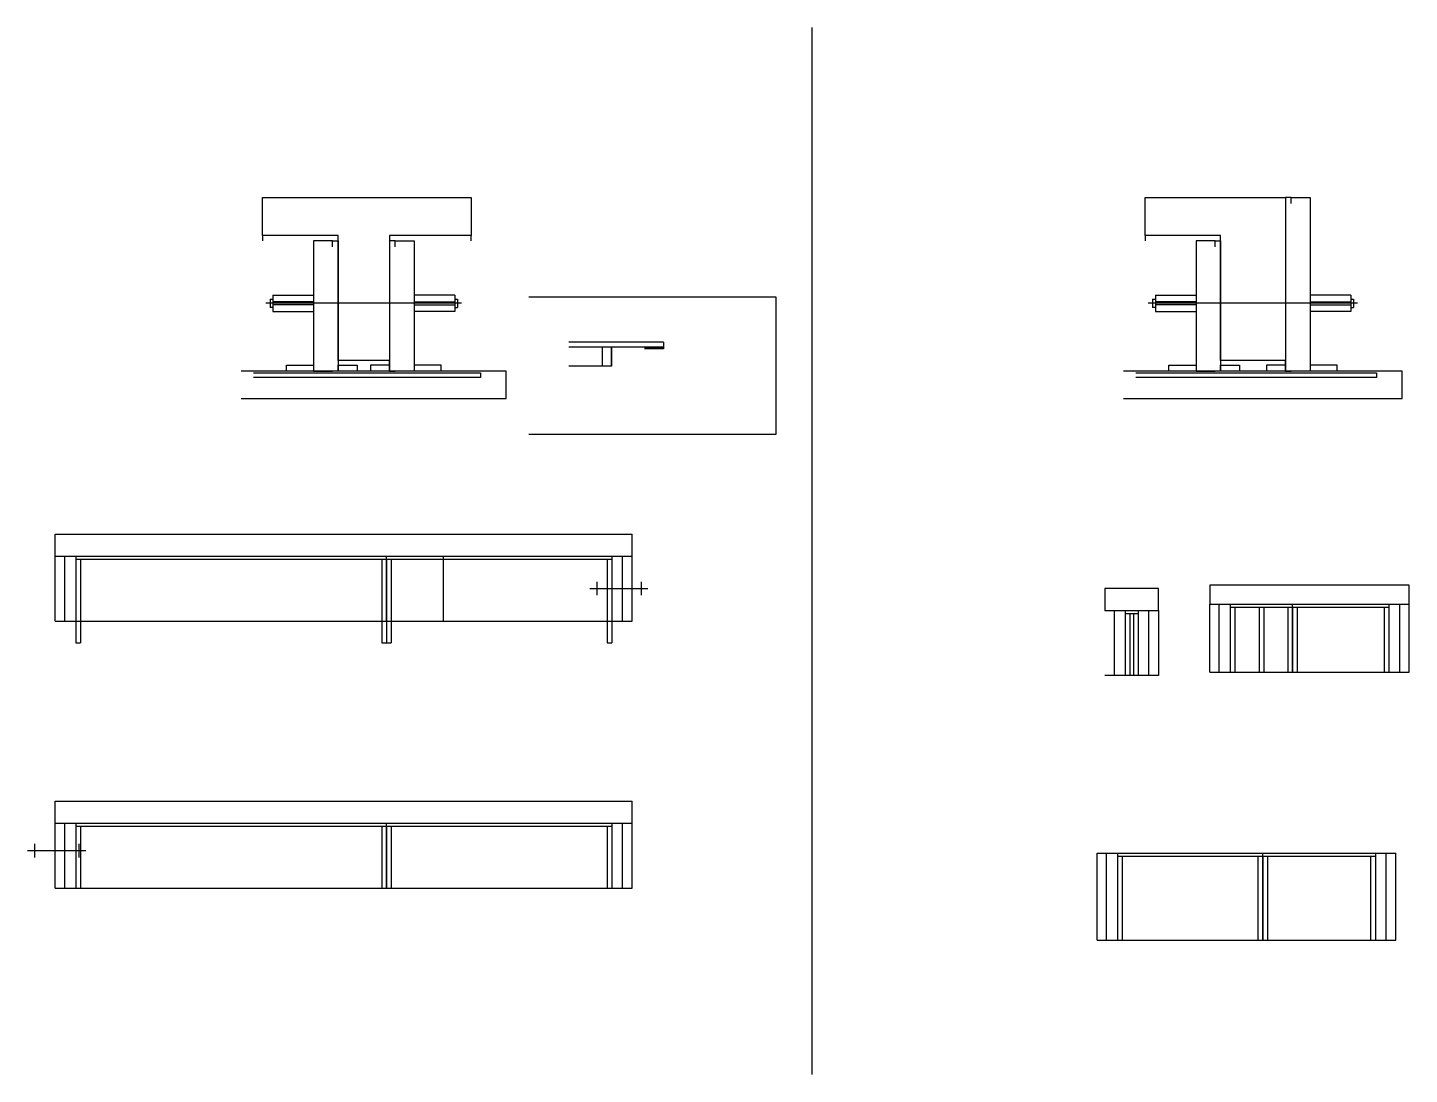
# Model space of a CAD drawing. Header units: metres. Extents: x 3352 to 4370, y 12705 to 13476.
import ezdxf

# ---------------------------------------------------------------- set-up
doc = ezdxf.new("R2010")
doc.units = ezdxf.units.M
for name, color, linetype in [('barrote', 7, 'Continuous'), ('CONCRETO', 7, 'Continuous'), ('COTA', 7, 'Continuous'), ('Cotas', 7, 'Continuous'), ('Madeira', 7, 'Continuous'), ('NOMENCLATURA', 7, 'Continuous'), ('Painéis', 7, 'Continuous'), ('SARR_2.2x7', 7, 'Continuous'), ('SARR_3.5x7', 7, 'Continuous'), ('SCO-___-LAJ', 7, 'Continuous'), ('TENSOR', 7, 'Continuous')]:
    doc.layers.add(name, color=color, linetype=linetype)

msp = doc.modelspace()

# ---------------------------------------------------------------- linework, layer by layer
at = {"color": 7, "lineweight": 25}
for p, q in [((3530.9, 13275.7), (3530.9, 13269.7)), ((3530.9, 13275.7), (3532.9, 13275.7)), ((3532.9, 13278.7), (3532.9, 13266.7)), ((3532.9, 13278.7), (3562.9, 13278.7)), ((3666.9, 13278.7), (3636.9, 13278.7)), ((3666.9, 13278.7), (3666.9, 13266.7)), ((3666.9, 13275.7), (3668.9, 13275.7)), ((3668.9, 13275.7), (3668.9, 13269.7)), ((4181.1, 13275.7), (4181.1, 13269.7)), ((4181.1, 13275.7), (4183.1, 13275.7)), ((4183.1, 13278.7), (4183.1, 13266.7)), ((4183.1, 13278.7), (4213.1, 13278.7)), ((4327.1, 13278.7), (4297.1, 13278.7)), ((4327.1, 13278.7), (4327.1, 13266.7)), ((4327.1, 13275.7), (4329.1, 13275.7)), ((4329.1, 13275.7), (4329.1, 13269.7)), ((3532.9, 13269.7), (3530.9, 13269.7)), ((3562.9, 13273.7), (3532.9, 13273.7)), ((3562.9, 13271.7), (3532.9, 13271.7)), ((3532.9, 13266.7), (3562.9, 13266.7)), ((3636.9, 13273.7), (3666.9, 13273.7)), ((3636.9, 13271.7), (3666.9, 13271.7)), ((3666.9, 13266.7), (3636.9, 13266.7)), ((3666.9, 13269.7), (3668.9, 13269.7)), ((4183.1, 13269.7), (4181.1, 13269.7)), ((4213.1, 13273.7), (4183.1, 13273.7)), ((4213.1, 13271.7), (4183.1, 13271.7)), ((4183.1, 13266.7), (4213.1, 13266.7)), ((4297.1, 13273.7), (4327.1, 13273.7)), ((4297.1, 13271.7), (4327.1, 13271.7)), ((4327.1, 13266.7), (4297.1, 13266.7)), ((4327.1, 13269.7), (4329.1, 13269.7))]:
    msp.add_line(p, q, dxfattribs=at)
at = {"layer": 'barrote', "color": 7, "lineweight": 25}
for points in [[(3509.5, 13202.7), (3704.7, 13202.7), (3704.7, 13222.7), (3509.5, 13222.7)], [(4159.7, 13202.7), (4364.9, 13202.7), (4364.9, 13222.7), (4159.7, 13222.7)]]:
    msp.add_lwpolyline(points, dxfattribs=at)
at = {"layer": 'CONCRETO', "color": 7, "lineweight": 25}
for points in [[(3525.3, 13322.7), (3525.3, 13350.7), (3678.9, 13350.7), (3678.9, 13322.7), (3618.9, 13322.7), (3618.9, 13230.7), (3580.9, 13230.7), (3580.9, 13322.7)], [(4175.5, 13322.7), (4175.5, 13350.7), (4279.1, 13350.7), (4279.1, 13322.7), (4279.1, 13322.7), (4279.1, 13230.7), (4231.1, 13230.7), (4231.1, 13322.7)]]:
    msp.add_lwpolyline(points, dxfattribs=at)
at = {"layer": 'COTA', "color": 7, "lineweight": 25}
for p, q in [((3930, 13475.7), (3930, 12704.9)), ((3372.6, 13102.6), (3797.6, 13102.6)), ((3372.6, 13086.6), (3372.6, 13102.6)), ((3797.6, 13086.6), (3797.6, 13102.6)), ((4185.4, 13062.6), (4145.9, 13062.6)), ((4145.9, 13062.6), (4145.9, 13046.6)), ((4185.4, 13046.6), (4185.4, 13062.6)), ((4370.2, 13065.1), (4223.2, 13065.1)), ((4223.2, 13065.1), (4223.2, 13051.1)), ((4370.2, 13051.1), (4370.2, 13065.1)), ((3372.6, 12906), (3797.6, 12906)), ((3372.6, 12890), (3372.6, 12906)), ((3797.6, 12890), (3797.6, 12906))]:
    msp.add_line(p, q, dxfattribs=at)
at = {"layer": 'Cotas', "color": 7, "lineweight": 25}
msp.add_lwpolyline([(3721.4, 13277.4), (3903.4, 13277.4), (3903.4, 13176), (3721.4, 13176)], dxfattribs=at)
at = {"layer": 'Madeira', "color": 7, "lineweight": 25}
for points in [[(4283.1, 13346.3), (4283.1, 13350.7), (4297.1, 13350.7), (4297.1, 13346.3)], [(4283.1, 13350.7), (4297.1, 13350.7), (4297.1, 13222.7), (4283.1, 13222.7)], [(3576.9, 13314.3), (3576.9, 13318.7), (3562.9, 13318.7), (3562.9, 13314.3)], [(3576.9, 13318.7), (3562.9, 13318.7), (3562.9, 13222.7), (3576.9, 13222.7)], [(3622.9, 13314.3), (3622.9, 13318.7), (3636.9, 13318.7), (3636.9, 13314.3)], [(3622.9, 13318.7), (3636.9, 13318.7), (3636.9, 13222.7), (3622.9, 13222.7)], [(4227.1, 13314.3), (4227.1, 13318.7), (4213.1, 13318.7), (4213.1, 13314.3)], [(4227.1, 13318.7), (4213.1, 13318.7), (4213.1, 13222.7), (4227.1, 13222.7)], [(3782.4, 13240.5), (3782.4, 13226.5), (3750.9, 13226.5)], [(3782.4, 13226.5), (3782.4, 13240.5), (3775.4, 13240.5), (3775.4, 13226.5)], [(3806.8, 13240.5), (3820.8, 13240.5), (3820.8, 13239.1), (3806.8, 13239.1)], [(3542.9, 13222.7), (3542.9, 13227.1), (3562.9, 13227.1), (3562.9, 13222.7)], [(3580.9, 13222.7), (3580.9, 13227.1), (3594.9, 13227.1), (3594.9, 13222.7)], [(3618.9, 13222.7), (3618.9, 13227.1), (3604.9, 13227.1), (3604.9, 13222.7)], [(3656.9, 13222.7), (3656.9, 13227.1), (3636.9, 13227.1), (3636.9, 13222.7)], [(4193.1, 13222.7), (4193.1, 13227.1), (4213.1, 13227.1), (4213.1, 13222.7)], [(4231.1, 13222.7), (4231.1, 13227.1), (4245.1, 13227.1), (4245.1, 13222.7)], [(4279.1, 13222.7), (4279.1, 13227.1), (4265.1, 13227.1), (4265.1, 13222.7)], [(4317.1, 13222.7), (4317.1, 13227.1), (4297.1, 13227.1), (4297.1, 13222.7)]]:
    msp.add_lwpolyline(points, dxfattribs=at)
at = {"layer": 'NOMENCLATURA', "color": 7, "lineweight": 25}
for p, q in [((3766.5, 13062.6), (3809.2, 13062.6)), ((3771.5, 13067.6), (3771.5, 13057.7)), ((3804.2, 13067.6), (3804.2, 13057.7)), ((3352.2, 12869.7), (3395, 12869.7)), ((3357.2, 12874.7), (3357.2, 12864.7)), ((3390, 12874.7), (3390, 12864.7))]:
    msp.add_line(p, q, dxfattribs=at)
at = {"layer": 'Painéis', "color": 7, "lineweight": 25}
for p, q in [((3820.8, 13244.1), (3750.9, 13244.1)), ((3820.8, 13240.5), (3750.9, 13240.5)), ((3820.8, 13244.1), (3820.8, 13239.1)), ((3372.6, 13086.6), (3797.6, 13086.6)), ((3372.6, 13038.6), (3372.6, 13086.6)), ((3616.6, 13038.6), (3616.6, 13086.6)), ((3658.6, 13038.6), (3658.6, 13086.6)), ((3797.6, 13038.6), (3797.6, 13086.6)), ((4223.2, 13051.1), (4370.2, 13051.1)), ((4223.2, 13001.1), (4223.2, 13051.1)), ((4284.2, 13001.1), (4284.2, 13051.1)), ((4370.2, 13001.1), (4370.2, 13051.1)), ((3372.6, 13038.6), (3797.6, 13038.6)), ((4223.2, 13001.1), (4370.2, 13001.1)), ((3372.6, 12890), (3797.6, 12890)), ((3372.6, 12842), (3372.6, 12890)), ((3616.6, 12842), (3616.6, 12890)), ((3797.6, 12842), (3797.6, 12890)), ((4140.2, 12867.8), (4360.2, 12867.8)), ((4140.2, 12803.8), (4140.2, 12867.8)), ((4262.2, 12803.8), (4262.2, 12867.8)), ((4360.2, 12803.8), (4360.2, 12867.8)), ((3372.6, 12842), (3797.6, 12842)), ((4140.2, 12803.8), (4360.2, 12803.8))]:
    msp.add_line(p, q, dxfattribs=at)
for points in [[(4283.1, 13350.7), (4279.1, 13350.7), (4279.1, 13222.7), (4283.1, 13222.7)], [(3580.9, 13318.7), (3580.9, 13322.7), (3525.3, 13322.7), (3525.3, 13318.7)], [(3576.9, 13318.7), (3580.9, 13318.7), (3580.9, 13222.7), (3576.9, 13222.7)], [(3678.9, 13318.7), (3678.9, 13322.7), (3618.9, 13322.7), (3618.9, 13318.7)], [(3622.9, 13318.7), (3618.9, 13318.7), (3618.9, 13222.7), (3622.9, 13222.7)], [(4231.1, 13318.7), (4231.1, 13322.7), (4175.5, 13322.7), (4175.5, 13318.7)], [(4227.1, 13318.7), (4231.1, 13318.7), (4231.1, 13222.7), (4227.1, 13222.7)], [(3618.9, 13227.1), (3618.9, 13230.7), (3580.9, 13230.7), (3580.9, 13227.1)], [(4279.1, 13227.1), (4279.1, 13230.7), (4231.1, 13230.7), (4231.1, 13227.1)], [(4145.9, 13046.6), (4185.4, 13046.6), (4185.4, 12998.6), (4145.9, 12998.6)]]:
    msp.add_lwpolyline(points, dxfattribs=at)
at = {"layer": 'SARR_2.2x7', "color": 7, "lineweight": 25}
for p, q in [((3379.6, 13038.6), (3379.6, 13086.6)), ((3387.6, 13084.4), (3616.6, 13084.4)), ((3616.6, 13084.4), (3782.6, 13084.4)), ((3790.6, 13038.6), (3790.6, 13086.6)), ((4152.9, 12998.6), (4152.9, 13046.6)), ((4160.9, 13044.4), (4170.4, 13044.4)), ((4178.4, 12998.6), (4178.4, 13046.6)), ((4230.2, 13001.1), (4230.2, 13051.1)), ((4238.2, 13048.9), (4284.2, 13048.9)), ((4284.2, 13048.9), (4355.2, 13048.9)), ((4363.2, 13001.1), (4363.2, 13051.1)), ((3379.6, 12842), (3379.6, 12890)), ((3790.6, 12842), (3790.6, 12890)), ((3387.6, 12887.8), (3616.6, 12887.8)), ((3616.6, 12887.8), (3782.6, 12887.8)), ((4147.2, 12803.8), (4147.2, 12867.8)), ((4155.2, 12865.6), (4262.2, 12865.6)), ((4262.2, 12865.6), (4345.2, 12865.6)), ((4353.2, 12803.8), (4353.2, 12867.8))]:
    msp.add_line(p, q, dxfattribs=at)
at = {"layer": 'SARR_3.5x7', "color": 7, "lineweight": 25}
for p, q in [((3387.6, 13086.6), (3387.6, 13022.6)), ((3391.1, 13084.4), (3391.1, 13022.6)), ((3613.1, 13084.4), (3613.1, 13022.6)), ((3616.6, 13084.4), (3616.6, 13022.6)), ((3620.1, 13084.4), (3620.1, 13022.6)), ((3779.1, 13084.4), (3779.1, 13022.6)), ((3782.6, 13086.6), (3782.6, 13022.6)), ((4160.9, 13046.6), (4160.9, 12998.6)), ((4164.4, 13044.4), (4164.4, 12998.6)), ((4166.9, 13044.4), (4166.9, 12998.6)), ((4170.4, 13046.6), (4170.4, 12998.6)), ((4238.2, 13051.1), (4238.2, 13001.1)), ((4241.7, 13048.9), (4241.7, 13001.1)), ((4259.5, 13048.9), (4259.5, 13001.1)), ((4263, 13048.9), (4263, 13001.1)), ((4280.7, 13048.9), (4280.7, 13001.1)), ((4284.2, 13048.9), (4284.2, 13001.1)), ((4287.7, 13048.9), (4287.7, 13001.1)), ((4351.7, 13048.9), (4351.7, 13001.1)), ((4355.2, 13051.1), (4355.2, 13001.1)), ((3387.6, 13022.6), (3391.1, 13022.6)), ((3613.1, 13022.6), (3616.6, 13022.6)), ((3616.6, 13022.6), (3620.1, 13022.6)), ((3779.1, 13022.6), (3782.6, 13022.6)), ((4238.2, 13001.1), (4241.7, 13001.1)), ((4280.7, 13001.1), (4284.2, 13001.1)), ((4284.2, 13001.1), (4287.7, 13001.1)), ((4351.7, 13001.1), (4355.2, 13001.1)), ((3387.6, 12890), (3387.6, 12842)), ((3782.6, 12890), (3782.6, 12842)), ((3391.1, 12887.8), (3391.1, 12842)), ((3613.1, 12887.8), (3613.1, 12842)), ((3616.6, 12887.8), (3616.6, 12842)), ((3620.1, 12887.8), (3620.1, 12842)), ((3779.1, 12887.8), (3779.1, 12842)), ((4155.2, 12867.8), (4155.2, 12803.8)), ((4158.7, 12865.6), (4158.7, 12803.8)), ((4258.7, 12865.6), (4258.7, 12803.8)), ((4262.2, 12865.6), (4262.2, 12803.8)), ((4265.7, 12865.6), (4265.7, 12803.8)), ((4341.7, 12865.6), (4341.7, 12803.8)), ((4345.2, 12867.8), (4345.2, 12803.8)), ((3387.6, 12842), (3391.1, 12842)), ((3613.1, 12842), (3616.6, 12842)), ((3616.6, 12842), (3620.1, 12842)), ((3779.1, 12842), (3782.6, 12842)), ((4155.2, 12803.8), (4158.7, 12803.8)), ((4258.7, 12803.8), (4262.2, 12803.8)), ((4262.2, 12803.8), (4265.7, 12803.8)), ((4341.7, 12803.8), (4345.2, 12803.8))]:
    msp.add_line(p, q, dxfattribs=at)
at = {"layer": 'SCO-___-LAJ', "color": 7, "lineweight": 25}
for points in [[(3518.5, 13221.4), (3685.8, 13221.4), (3685.8, 13218.2), (3518.5, 13218.2)], [(4168.7, 13221.4), (4346, 13221.4), (4346, 13218.2), (4168.7, 13218.2)]]:
    msp.add_lwpolyline(points, dxfattribs=at)
at = {"layer": 'TENSOR', "color": 7, "lineweight": 25}
for p, q in [((3671.9, 13272.7), (3527.6, 13272.7)), ((4332.1, 13272.7), (4177.8, 13272.7))]:
    msp.add_line(p, q, dxfattribs=at)

doc.saveas('drawing.dxf')
